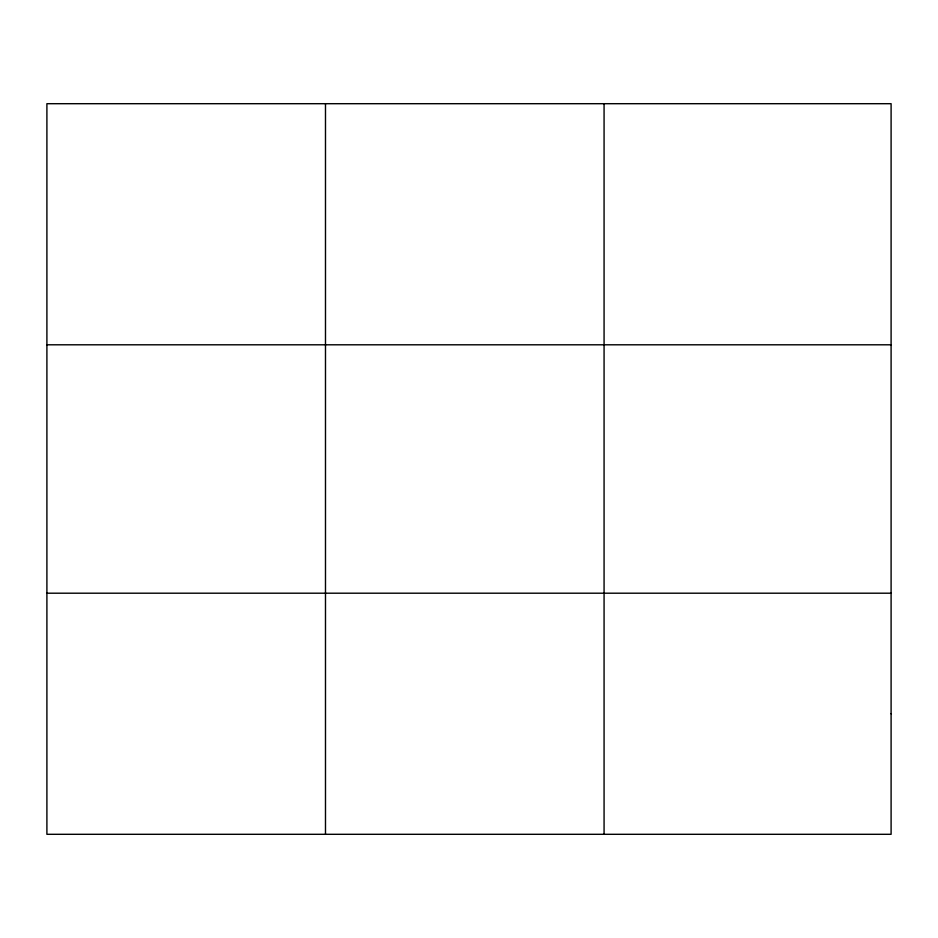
<?xml version="1.0" encoding="UTF-8"?>
<svg xmlns="http://www.w3.org/2000/svg" width="938" height="938" viewBox="0 0 938 938"><rect width="100%" height="100%" fill="white"/><g stroke="black" fill="none" stroke-linecap="round" stroke-linejoin="round"><path stroke-width="1.41" d="M325.486 103.696L325.486 834.304M604.072 103.696L604.072 834.304M46.9 344.797L891.1 344.797M46.9 593.203L891.1 593.203M891.1 713.759L891.1 834.304L46.9 834.304L46.9 103.696L891.1 103.696L891.1 713.759"/></g></svg>
